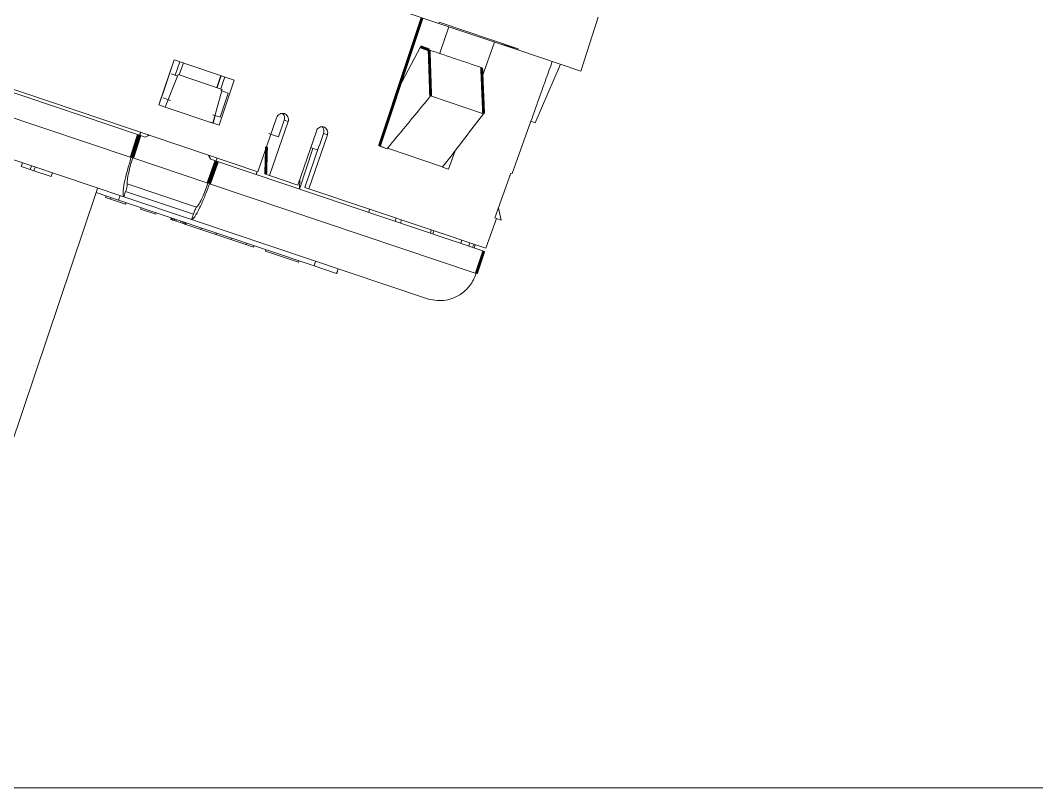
# Model space of a CAD drawing. Header units: millimetres. Extents: x -16985 to -606, y 2122 to 9380.
# Drawn here: x -7644.4 to -7580.3, y 5799.2 to 5847.6 of the extents above; entities that cross this region are included whole.
import ezdxf

# ---------------------------------------------------------------- set-up
doc = ezdxf.new("R2010")
doc.units = ezdxf.units.MM
doc.linetypes.add('K5LT_THIN', pattern=[0])

msp = doc.modelspace()

# ---------------------------------------------------------------- linework, layer by layer
at = {"color": 7, "linetype": 'K5LT_THIN', "lineweight": 18}
for p, q in [((-7618.031, 5847.366), (-7630.432, 5851.539)), ((-7618.008, 5847.44), (-7618.031, 5847.366)), ((-7614.19, 5846.073), (-7618.031, 5847.366)), ((-7613.025, 5845.763), (-7618.008, 5847.44)), ((-7609.075, 5844.352), (-7607.996, 5847.753)), ((-7617.405, 5847.155), (-7617.961, 5845.479)), ((-7614.514, 5846.182), (-7615.308, 5843.999)), ((-7614.19, 5846.073), (-7613.025, 5845.763)), ((-7614.19, 5846.073), (-7613.049, 5845.689)), ((-7620.557, 5843.307), (-7619.196, 5845.895)), ((-7613.025, 5845.763), (-7613.049, 5845.689)), ((-7609.075, 5844.352), (-7613.049, 5845.689)), ((-7634.719, 5845.069), (-7635.676, 5842.225)), ((-7634.719, 5845.068), (-7635.42, 5842.983)), ((-7630.928, 5843.793), (-7634.719, 5845.069)), ((-7634.367, 5844.95), (-7634.654, 5844.097)), ((-7634.366, 5844.95), (-7634.649, 5844.095)), ((-7634.395, 5844.115), (-7634.139, 5844.874)), ((-7610.366, 5844.786), (-7611.968, 5841.105)), ((-7629.434, 5838.015), (-7648.76, 5844.518)), ((-7648.396, 5844.185), (-7636.975, 5840.341)), ((-7634.471, 5844.141), (-7635.282, 5842.093)), ((-7634.91, 5844.183), (-7634.559, 5844.065)), ((-7631.686, 5843.204), (-7634.471, 5844.141)), ((-7631.771, 5844.076), (-7632.026, 5843.318)), ((-7632.016, 5843.315), (-7631.761, 5844.073)), ((-7630.928, 5843.793), (-7631.885, 5840.95)), ((-7631.78, 5843.235), (-7631.524, 5843.994)), ((-7635.421, 5842.983), (-7635.676, 5842.225)), ((-7635.421, 5842.983), (-7635.42, 5842.983)), ((-7631.686, 5843.204), (-7632.279, 5841.082)), ((-7632.278, 5841.082), (-7631.686, 5843.204)), ((-7631.309, 5842.972), (-7631.82, 5841.455)), ((-7631.77, 5843.126), (-7631.309, 5842.971)), ((-7631.686, 5843.204), (-7631.686, 5843.204)), ((-7615.209, 5841.668), (-7618.549, 5842.792)), ((-7637.429, 5838.911), (-7648.874, 5842.763)), ((-7635.282, 5842.093), (-7635.676, 5842.225)), ((-7635.421, 5842.667), (-7634.939, 5842.505)), ((-7632.279, 5841.082), (-7635.282, 5842.093)), ((-7632.271, 5841.607), (-7631.819, 5841.455)), ((-7632.266, 5841.078), (-7632.132, 5841.56)), ((-7632.131, 5841.56), (-7632.266, 5841.078)), ((-7631.885, 5840.95), (-7632.425, 5841.131)), ((-7632.279, 5841.082), (-7632.279, 5841.082)), ((-7628.266, 5841.42), (-7629.434, 5838.015)), ((-7627.535, 5841.174), (-7628.704, 5837.769)), ((-7627.777, 5841.255), (-7628.134, 5840.215)), ((-7627.777, 5841.255), (-7627.535, 5841.174)), ((-7613.4, 5837.894), (-7612.226, 5841.192)), ((-7611.968, 5841.105), (-7612.227, 5841.192)), ((-7636.975, 5840.341), (-7636.879, 5840.309)), ((-7636.893, 5840.314), (-7636.832, 5840.504)), ((-7636.832, 5840.504), (-7636.892, 5840.313)), ((-7636.881, 5840.309), (-7636.82, 5840.5)), ((-7636.88, 5840.309), (-7636.82, 5840.5)), ((-7636.544, 5840.196), (-7636.879, 5840.309)), ((-7636.27, 5840.315), (-7636.544, 5840.196)), ((-7636.324, 5840.333), (-7636.375, 5840.269)), ((-7628.755, 5840.424), (-7628.458, 5840.324)), ((-7628.134, 5840.215), (-7628.458, 5840.324)), ((-7625.754, 5840.574), (-7626.922, 5837.169)), ((-7625.059, 5840.341), (-7626.228, 5836.935)), ((-7625.301, 5840.422), (-7625.561, 5839.665)), ((-7625.059, 5840.341), (-7625.301, 5840.422)), ((-7637.886, 5836.427), (-7647.974, 5839.822)), ((-7625.578, 5839.671), (-7626.472, 5837.018)), ((-7625.561, 5839.665), (-7625.578, 5839.671)), ((-7621.285, 5839.463), (-7621.779, 5839.629)), ((-7621.775, 5839.641), (-7621.285, 5839.463)), ((-7632.42, 5838.808), (-7632.567, 5839.069)), ((-7632.566, 5839.069), (-7632.42, 5838.808)), ((-7632.5, 5839.046), (-7632.498, 5838.947)), ((-7632.5, 5839.046), (-7632.497, 5838.946)), ((-7632.498, 5838.964), (-7632.408, 5838.804)), ((-7632.408, 5838.804), (-7632.498, 5838.964)), ((-7628.897, 5839.539), (-7628.935, 5839.429)), ((-7626.817, 5836.923), (-7625.974, 5839.488)), ((-7625.974, 5839.488), (-7626.111, 5839.534)), ((-7625.974, 5839.488), (-7625.663, 5839.383)), ((-7621.285, 5839.463), (-7621.275, 5839.489)), ((-7617.792, 5838.317), (-7621.275, 5839.489)), ((-7617.004, 5839.338), (-7617.431, 5838.166)), ((-7644.283, 5838.58), (-7644.363, 5838.343)), ((-7643.798, 5838.153), (-7644.363, 5838.343)), ((-7643.719, 5838.39), (-7643.798, 5838.153)), ((-7643.477, 5838.309), (-7643.557, 5838.072)), ((-7632.588, 5837.282), (-7637.333, 5838.879)), ((-7632.085, 5838.695), (-7632.42, 5838.808)), ((-7631.989, 5838.663), (-7632.085, 5838.695)), ((-7632.071, 5838.691), (-7632.004, 5838.879)), ((-7631.989, 5838.663), (-7615.197, 5833.012)), ((-7617.792, 5838.317), (-7617.801, 5838.29)), ((-7643.557, 5838.072), (-7643.798, 5838.153)), ((-7642.467, 5837.705), (-7643.557, 5838.072)), ((-7642.388, 5837.942), (-7642.467, 5837.705)), ((-7642.387, 5837.942), (-7642.467, 5837.705)), ((-7642.466, 5837.705), (-7642.467, 5837.705)), ((-7642.386, 5837.942), (-7642.466, 5837.705)), ((-7642.386, 5837.942), (-7642.466, 5837.705)), ((-7642.465, 5837.705), (-7642.466, 5837.705)), ((-7642.385, 5837.942), (-7642.465, 5837.705)), ((-7642.385, 5837.942), (-7642.465, 5837.705)), ((-7642.464, 5837.704), (-7642.465, 5837.705)), ((-7642.384, 5837.941), (-7642.464, 5837.704)), ((-7642.384, 5837.941), (-7642.464, 5837.704)), ((-7629.543, 5837.84), (-7629.48, 5838.03)), ((-7628.704, 5837.769), (-7628.947, 5837.851)), ((-7626.922, 5837.169), (-7628.704, 5837.769)), ((-7617.431, 5838.166), (-7617.801, 5838.29)), ((-7617.431, 5838.166), (-7617.798, 5838.298)), ((-7613.493, 5837.925), (-7614.5, 5835.099)), ((-7613.4, 5837.894), (-7613.493, 5837.925)), ((-7637.676, 5837.248), (-7633.3, 5835.775)), ((-7615.673, 5831.59), (-7632.492, 5837.25)), ((-7626.817, 5836.923), (-7626.791, 5837.554)), ((-7650.483, 5804.477), (-7639.638, 5836.701)), ((-7639.642, 5836.702), (-7639.546, 5836.986)), ((-7638.221, 5836.224), (-7639.642, 5836.702)), ((-7639.013, 5836.49), (-7639.044, 5836.395)), ((-7638.726, 5836.288), (-7639.044, 5836.395)), ((-7638.694, 5836.383), (-7638.726, 5836.288)), ((-7638.221, 5836.224), (-7638.125, 5836.508)), ((-7637.886, 5836.427), (-7637.777, 5836.768)), ((-7633.629, 5834.995), (-7637.886, 5836.427)), ((-7633.509, 5835.332), (-7637.777, 5836.768)), ((-7626.228, 5836.935), (-7626.472, 5837.018)), ((-7615.077, 5833.183), (-7626.228, 5836.935)), ((-7637.778, 5835.969), (-7638.726, 5836.288)), ((-7625.9, 5832.077), (-7638.221, 5836.224)), ((-7637.746, 5836.064), (-7637.778, 5835.969)), ((-7637.746, 5836.064), (-7637.778, 5835.969)), ((-7637.778, 5835.969), (-7637.778, 5835.969)), ((-7637.777, 5835.969), (-7637.778, 5835.969)), ((-7637.745, 5836.064), (-7637.777, 5835.969)), ((-7637.746, 5836.064), (-7637.777, 5835.969)), ((-7637.745, 5836.064), (-7637.777, 5835.969)), ((-7637.745, 5836.064), (-7637.777, 5835.969)), ((-7637.777, 5835.969), (-7637.777, 5835.969)), ((-7637.776, 5835.968), (-7637.777, 5835.969)), ((-7637.744, 5836.063), (-7637.776, 5835.968)), ((-7637.744, 5836.063), (-7637.776, 5835.968)), ((-7637.776, 5835.968), (-7637.776, 5835.968)), ((-7637.775, 5835.968), (-7637.776, 5835.968)), ((-7637.743, 5836.063), (-7637.775, 5835.968)), ((-7637.774, 5835.968), (-7637.775, 5835.968)), ((-7637.743, 5836.063), (-7637.774, 5835.968)), ((-7637.742, 5836.062), (-7637.774, 5835.968)), ((-7637.742, 5836.062), (-7637.774, 5835.968)), ((-7637.774, 5835.968), (-7637.774, 5835.968)), ((-7637.773, 5835.967), (-7637.774, 5835.968)), ((-7637.741, 5836.062), (-7637.773, 5835.967)), ((-7637.741, 5836.062), (-7637.773, 5835.967)), ((-7637.741, 5836.062), (-7637.773, 5835.967)), ((-7637.741, 5836.062), (-7637.773, 5835.967)), ((-7637.773, 5835.967), (-7637.773, 5835.967)), ((-7637.772, 5835.967), (-7637.773, 5835.967)), ((-7637.74, 5836.062), (-7637.772, 5835.967)), ((-7637.74, 5836.062), (-7637.772, 5835.967)), ((-7637.74, 5836.062), (-7637.772, 5835.967)), ((-7637.74, 5836.062), (-7637.772, 5835.967)), ((-7637.772, 5835.967), (-7637.772, 5835.967)), ((-7636.798, 5835.745), (-7636.83, 5835.65)), ((-7635.882, 5835.331), (-7636.83, 5835.65)), ((-7635.851, 5835.426), (-7635.882, 5835.331)), ((-7635.851, 5835.426), (-7635.882, 5835.331)), ((-7635.85, 5835.426), (-7635.882, 5835.331)), ((-7635.85, 5835.426), (-7635.882, 5835.331)), ((-7635.85, 5835.426), (-7635.882, 5835.331)), ((-7635.85, 5835.426), (-7635.882, 5835.331)), ((-7635.85, 5835.426), (-7635.882, 5835.331)), ((-7635.85, 5835.426), (-7635.882, 5835.331)), ((-7635.85, 5835.426), (-7635.882, 5835.331)), ((-7635.882, 5835.331), (-7635.882, 5835.331)), ((-7635.882, 5835.331), (-7635.882, 5835.331)), ((-7635.882, 5835.331), (-7635.882, 5835.331)), ((-7635.881, 5835.331), (-7635.882, 5835.331)), ((-7635.882, 5835.331), (-7635.882, 5835.331)), ((-7635.849, 5835.426), (-7635.881, 5835.331)), ((-7635.849, 5835.425), (-7635.881, 5835.331)), ((-7635.849, 5835.425), (-7635.881, 5835.331)), ((-7635.849, 5835.425), (-7635.881, 5835.331)), ((-7635.849, 5835.425), (-7635.881, 5835.331)), ((-7635.849, 5835.425), (-7635.881, 5835.331)), ((-7635.849, 5835.425), (-7635.881, 5835.331)), ((-7635.849, 5835.425), (-7635.881, 5835.331)), ((-7635.881, 5835.331), (-7635.881, 5835.331)), ((-7635.881, 5835.331), (-7635.881, 5835.331)), ((-7635.881, 5835.331), (-7635.881, 5835.331)), ((-7635.881, 5835.331), (-7635.881, 5835.331)), ((-7635.88, 5835.33), (-7635.881, 5835.331)), ((-7635.849, 5835.425), (-7635.88, 5835.33)), ((-7635.848, 5835.425), (-7635.88, 5835.33)), ((-7635.88, 5835.33), (-7635.88, 5835.33)), ((-7634.903, 5835.107), (-7634.935, 5835.012)), ((-7634.883, 5835.1), (-7634.915, 5835.005)), ((-7633.629, 5834.995), (-7633.509, 5835.332)), ((-7622.456, 5835.455), (-7622.395, 5835.645)), ((-7614.462, 5835.086), (-7614.5, 5835.099)), ((-7614.107, 5834.967), (-7614.28, 5835.717)), ((-7614.108, 5834.967), (-7614.28, 5835.716)), ((-7634.915, 5835.005), (-7634.935, 5835.012)), ((-7634.874, 5834.992), (-7634.915, 5835.005)), ((-7634.843, 5835.087), (-7634.874, 5834.992)), ((-7634.794, 5834.965), (-7634.874, 5834.992)), ((-7634.762, 5835.06), (-7634.794, 5834.965)), ((-7634.713, 5834.938), (-7634.794, 5834.965)), ((-7634.681, 5835.032), (-7634.713, 5834.938)), ((-7634.612, 5834.904), (-7634.713, 5834.938)), ((-7634.58, 5834.998), (-7634.612, 5834.904)), ((-7634.31, 5834.802), (-7634.612, 5834.904)), ((-7634.278, 5834.897), (-7634.31, 5834.802)), ((-7634.209, 5834.768), (-7634.31, 5834.802)), ((-7634.177, 5834.863), (-7634.209, 5834.768)), ((-7634.128, 5834.741), (-7634.209, 5834.768)), ((-7634.096, 5834.836), (-7634.128, 5834.741)), ((-7634.048, 5834.714), (-7634.128, 5834.741)), ((-7634.016, 5834.808), (-7634.048, 5834.714)), ((-7634.007, 5834.7), (-7634.048, 5834.714)), ((-7633.975, 5834.795), (-7634.007, 5834.7)), ((-7633.987, 5834.693), (-7634.007, 5834.7)), ((-7633.955, 5834.788), (-7633.987, 5834.693)), ((-7633.955, 5834.788), (-7633.987, 5834.693)), ((-7633.955, 5834.788), (-7633.987, 5834.693)), ((-7633.955, 5834.788), (-7633.987, 5834.693)), ((-7633.955, 5834.788), (-7633.987, 5834.693)), ((-7633.955, 5834.788), (-7633.987, 5834.693)), ((-7633.955, 5834.788), (-7633.987, 5834.693)), ((-7633.955, 5834.788), (-7633.987, 5834.693)), ((-7633.987, 5834.693), (-7633.987, 5834.693)), ((-7633.987, 5834.693), (-7633.987, 5834.693)), ((-7633.987, 5834.693), (-7633.987, 5834.693)), ((-7633.954, 5834.788), (-7633.986, 5834.693)), ((-7633.955, 5834.788), (-7633.986, 5834.693)), ((-7633.954, 5834.788), (-7633.986, 5834.693)), ((-7633.954, 5834.788), (-7633.986, 5834.693)), ((-7633.954, 5834.788), (-7633.986, 5834.693)), ((-7633.954, 5834.788), (-7633.986, 5834.693)), ((-7633.954, 5834.788), (-7633.986, 5834.693)), ((-7633.954, 5834.788), (-7633.986, 5834.693)), ((-7633.954, 5834.788), (-7633.986, 5834.693)), ((-7633.954, 5834.788), (-7633.986, 5834.693)), ((-7633.954, 5834.788), (-7633.986, 5834.693)), ((-7633.954, 5834.788), (-7633.986, 5834.693)), ((-7633.986, 5834.693), (-7633.986, 5834.693)), ((-7633.986, 5834.693), (-7633.986, 5834.693)), ((-7633.986, 5834.693), (-7633.986, 5834.693)), ((-7633.985, 5834.693), (-7633.986, 5834.693)), ((-7633.954, 5834.788), (-7633.985, 5834.693)), ((-7633.954, 5834.787), (-7633.985, 5834.693)), ((-7633.953, 5834.787), (-7633.985, 5834.693)), ((-7633.954, 5834.787), (-7633.985, 5834.693)), ((-7633.953, 5834.787), (-7633.985, 5834.693)), ((-7633.953, 5834.787), (-7633.985, 5834.693)), ((-7633.953, 5834.787), (-7633.985, 5834.693)), ((-7633.953, 5834.787), (-7633.985, 5834.693)), ((-7633.985, 5834.693), (-7633.985, 5834.693)), ((-7633.985, 5834.693), (-7633.985, 5834.693)), ((-7633.985, 5834.693), (-7633.985, 5834.693)), ((-7633.984, 5834.692), (-7633.985, 5834.693)), ((-7633.953, 5834.787), (-7633.984, 5834.692)), ((-7633.952, 5834.787), (-7633.984, 5834.692)), ((-7633.952, 5834.787), (-7633.984, 5834.692)), ((-7633.952, 5834.787), (-7633.984, 5834.692)), ((-7633.952, 5834.787), (-7633.984, 5834.692)), ((-7633.952, 5834.787), (-7633.984, 5834.692)), ((-7633.984, 5834.692), (-7633.984, 5834.692)), ((-7633.984, 5834.692), (-7633.984, 5834.692)), ((-7633.039, 5834.374), (-7633.984, 5834.692)), ((-7618.817, 5830.01), (-7633.629, 5834.995)), ((-7633.008, 5834.469), (-7633.039, 5834.374)), ((-7620.781, 5834.891), (-7620.717, 5835.081)), ((-7620.445, 5834.778), (-7620.383, 5834.969)), ((-7615.077, 5833.183), (-7614.406, 5835.067)), ((-7614.462, 5835.086), (-7614.108, 5834.967)), ((-7614.108, 5834.967), (-7614.107, 5834.967)), ((-7632.092, 5834.055), (-7633.039, 5834.374)), ((-7632.06, 5834.15), (-7632.092, 5834.055)), ((-7632.06, 5834.15), (-7632.092, 5834.055)), ((-7632.092, 5834.055), (-7632.092, 5834.055)), ((-7632.091, 5834.055), (-7632.092, 5834.055)), ((-7632.059, 5834.15), (-7632.091, 5834.055)), ((-7632.06, 5834.15), (-7632.091, 5834.055)), ((-7632.059, 5834.15), (-7632.091, 5834.055)), ((-7632.059, 5834.15), (-7632.091, 5834.055)), ((-7632.059, 5834.15), (-7632.091, 5834.055)), ((-7632.059, 5834.15), (-7632.091, 5834.055)), ((-7632.059, 5834.15), (-7632.091, 5834.055)), ((-7632.059, 5834.15), (-7632.091, 5834.055)), ((-7632.059, 5834.15), (-7632.091, 5834.055)), ((-7632.059, 5834.15), (-7632.091, 5834.055)), ((-7632.091, 5834.055), (-7632.091, 5834.055)), ((-7632.091, 5834.055), (-7632.091, 5834.055)), ((-7632.091, 5834.055), (-7632.091, 5834.055)), ((-7632.091, 5834.055), (-7632.091, 5834.055)), ((-7632.059, 5834.15), (-7632.09, 5834.055)), ((-7632.059, 5834.15), (-7632.09, 5834.055)), ((-7632.058, 5834.15), (-7632.09, 5834.055)), ((-7632.058, 5834.15), (-7632.09, 5834.055)), ((-7632.058, 5834.15), (-7632.09, 5834.055)), ((-7632.058, 5834.15), (-7632.09, 5834.055)), ((-7632.058, 5834.15), (-7632.09, 5834.055)), ((-7632.058, 5834.15), (-7632.09, 5834.055)), ((-7632.058, 5834.15), (-7632.09, 5834.055)), ((-7632.058, 5834.15), (-7632.09, 5834.055)), ((-7632.058, 5834.15), (-7632.09, 5834.055)), ((-7632.058, 5834.15), (-7632.09, 5834.055)), ((-7632.058, 5834.149), (-7632.09, 5834.055)), ((-7632.058, 5834.149), (-7632.09, 5834.055)), ((-7632.058, 5834.149), (-7632.09, 5834.055)), ((-7632.058, 5834.149), (-7632.09, 5834.055)), ((-7632.09, 5834.055), (-7632.09, 5834.055)), ((-7632.09, 5834.055), (-7632.09, 5834.055)), ((-7632.09, 5834.055), (-7632.09, 5834.055)), ((-7632.09, 5834.055), (-7632.09, 5834.055)), ((-7632.058, 5834.149), (-7632.089, 5834.055)), ((-7632.058, 5834.149), (-7632.089, 5834.055)), ((-7632.057, 5834.149), (-7632.089, 5834.055)), ((-7632.057, 5834.149), (-7632.089, 5834.055)), ((-7632.057, 5834.149), (-7632.089, 5834.055)), ((-7632.057, 5834.149), (-7632.089, 5834.055)), ((-7632.057, 5834.149), (-7632.089, 5834.054)), ((-7632.057, 5834.149), (-7632.089, 5834.054)), ((-7632.057, 5834.149), (-7632.089, 5834.054)), ((-7632.057, 5834.149), (-7632.089, 5834.054)), ((-7632.057, 5834.149), (-7632.089, 5834.054)), ((-7632.057, 5834.149), (-7632.089, 5834.054)), ((-7632.057, 5834.149), (-7632.089, 5834.054)), ((-7632.057, 5834.149), (-7632.089, 5834.054)), ((-7632.057, 5834.149), (-7632.089, 5834.054)), ((-7632.089, 5834.055), (-7632.089, 5834.055)), ((-7632.089, 5834.054), (-7632.089, 5834.055)), ((-7632.089, 5834.054), (-7632.089, 5834.054)), ((-7632.089, 5834.054), (-7632.089, 5834.054)), ((-7632.057, 5834.149), (-7632.088, 5834.054)), ((-7631.144, 5833.736), (-7632.088, 5834.054)), ((-7631.112, 5833.831), (-7631.144, 5833.736)), ((-7618.567, 5834.146), (-7618.506, 5834.337)), ((-7618.34, 5834.281), (-7618.404, 5834.091)), ((-7630.196, 5833.417), (-7631.144, 5833.736)), ((-7630.164, 5833.512), (-7630.196, 5833.417)), ((-7630.164, 5833.512), (-7630.196, 5833.417)), ((-7630.164, 5833.512), (-7630.196, 5833.417)), ((-7630.164, 5833.512), (-7630.196, 5833.417)), ((-7630.164, 5833.512), (-7630.196, 5833.417)), ((-7630.196, 5833.417), (-7630.196, 5833.417)), ((-7630.196, 5833.417), (-7630.196, 5833.417)), ((-7630.195, 5833.417), (-7630.196, 5833.417)), ((-7630.196, 5833.417), (-7630.196, 5833.417)), ((-7630.164, 5833.512), (-7630.195, 5833.417)), ((-7630.163, 5833.512), (-7630.195, 5833.417)), ((-7630.163, 5833.512), (-7630.195, 5833.417)), ((-7630.163, 5833.512), (-7630.195, 5833.417)), ((-7630.163, 5833.512), (-7630.195, 5833.417)), ((-7630.195, 5833.417), (-7630.195, 5833.417)), ((-7630.195, 5833.417), (-7630.195, 5833.417)), ((-7630.194, 5833.417), (-7630.195, 5833.417)), ((-7630.163, 5833.512), (-7630.194, 5833.417)), ((-7630.163, 5833.512), (-7630.194, 5833.417)), ((-7630.162, 5833.512), (-7630.194, 5833.417)), ((-7630.162, 5833.512), (-7630.194, 5833.417)), ((-7630.162, 5833.512), (-7630.194, 5833.417)), ((-7630.162, 5833.512), (-7630.194, 5833.417)), ((-7630.162, 5833.512), (-7630.194, 5833.417)), ((-7630.162, 5833.512), (-7630.194, 5833.417)), ((-7630.162, 5833.511), (-7630.194, 5833.417)), ((-7630.162, 5833.511), (-7630.194, 5833.417)), ((-7630.162, 5833.511), (-7630.194, 5833.417)), ((-7630.162, 5833.511), (-7630.194, 5833.417)), ((-7630.162, 5833.511), (-7630.194, 5833.417)), ((-7630.162, 5833.511), (-7630.194, 5833.417)), ((-7630.194, 5833.417), (-7630.194, 5833.417)), ((-7630.194, 5833.417), (-7630.194, 5833.417)), ((-7630.194, 5833.417), (-7630.194, 5833.417)), ((-7630.193, 5833.417), (-7630.194, 5833.417)), ((-7630.162, 5833.511), (-7630.193, 5833.417)), ((-7630.162, 5833.511), (-7630.193, 5833.417)), ((-7630.162, 5833.511), (-7630.193, 5833.417)), ((-7630.161, 5833.511), (-7630.193, 5833.417)), ((-7630.161, 5833.511), (-7630.193, 5833.416)), ((-7630.161, 5833.511), (-7630.193, 5833.416)), ((-7630.161, 5833.511), (-7630.193, 5833.416)), ((-7630.161, 5833.511), (-7630.193, 5833.416)), ((-7630.161, 5833.511), (-7630.193, 5833.416)), ((-7630.161, 5833.511), (-7630.193, 5833.416)), ((-7630.161, 5833.511), (-7630.193, 5833.416)), ((-7630.161, 5833.511), (-7630.193, 5833.416)), ((-7630.161, 5833.511), (-7630.193, 5833.416)), ((-7630.161, 5833.511), (-7630.193, 5833.416)), ((-7630.193, 5833.416), (-7630.193, 5833.417)), ((-7630.193, 5833.416), (-7630.193, 5833.416)), ((-7630.193, 5833.416), (-7630.193, 5833.416)), ((-7629.717, 5833.256), (-7630.193, 5833.416)), ((-7629.685, 5833.351), (-7629.717, 5833.256)), ((-7629.715, 5833.256), (-7629.717, 5833.256)), ((-7629.683, 5833.35), (-7629.715, 5833.256)), ((-7616.581, 5833.689), (-7616.644, 5833.499)), ((-7616.147, 5833.332), (-7616.087, 5833.523)), ((-7615.805, 5833.217), (-7615.741, 5833.406)), ((-7628.932, 5833.098), (-7628.964, 5833.003)), ((-7626.879, 5832.301), (-7628.964, 5833.003)), ((-7615.196, 5833.012), (-7615.197, 5833.012)), ((-7626.883, 5832.289), (-7626.879, 5832.301)), ((-7626.847, 5832.396), (-7626.879, 5832.301)), ((-7626.847, 5832.396), (-7626.879, 5832.301)), ((-7626.879, 5832.301), (-7626.879, 5832.301)), ((-7626.878, 5832.301), (-7626.879, 5832.301)), ((-7626.846, 5832.396), (-7626.878, 5832.301)), ((-7626.846, 5832.395), (-7626.878, 5832.301)), ((-7626.878, 5832.301), (-7626.878, 5832.301)), ((-7626.877, 5832.301), (-7626.878, 5832.301)), ((-7626.845, 5832.395), (-7626.877, 5832.3)), ((-7626.845, 5832.395), (-7626.877, 5832.301)), ((-7626.877, 5832.3), (-7626.877, 5832.301)), ((-7626.874, 5832.3), (-7626.877, 5832.3)), ((-7626.842, 5832.394), (-7626.874, 5832.3)), ((-7626.842, 5832.394), (-7626.874, 5832.299)), ((-7626.842, 5832.394), (-7626.874, 5832.299)), ((-7626.842, 5832.394), (-7626.874, 5832.299)), ((-7626.874, 5832.299), (-7626.874, 5832.3)), ((-7626.874, 5832.299), (-7626.874, 5832.299)), ((-7626.874, 5832.299), (-7626.874, 5832.299)), ((-7626.873, 5832.299), (-7626.874, 5832.299)), ((-7626.841, 5832.394), (-7626.873, 5832.299)), ((-7626.841, 5832.394), (-7626.873, 5832.299)), ((-7626.841, 5832.394), (-7626.873, 5832.299)), ((-7626.841, 5832.394), (-7626.873, 5832.299)), ((-7626.873, 5832.299), (-7626.873, 5832.299)), ((-7626.873, 5832.299), (-7626.873, 5832.299)), ((-7626.872, 5832.299), (-7626.873, 5832.299)), ((-7626.84, 5832.394), (-7626.872, 5832.299)), ((-7626.84, 5832.394), (-7626.872, 5832.299)), ((-7625.9, 5832.077), (-7625.804, 5832.361)), ((-7624.478, 5831.598), (-7625.9, 5832.077)), ((-7624.478, 5831.598), (-7624.382, 5831.883)), ((-7624.471, 5831.596), (-7624.478, 5831.598)), ((-7624.471, 5831.596), (-7624.375, 5831.88)), ((-7618.817, 5830.01), (-7618.692, 5829.968)), ((-7740.495, 5799.17), (-7573.554, 5799.17))]:
    msp.add_line(p, q, dxfattribs=at)
at = {"color": 7, "linetype": 'K5LT_THIN', "const_width": 0.18}
for points in [[(-7621.779, 5839.629), (-7620.278, 5844.149), (-7619.091, 5847.722)], [(-7619.196, 5845.895), (-7618.887, 5845.782), (-7618.644, 5845.694)], [(-7618.549, 5842.792), (-7618.603, 5844.443), (-7618.644, 5845.694)], [(-7615.333, 5844.58), (-7615.265, 5842.976), (-7615.209, 5841.668)], [(-7637.429, 5838.911), (-7637.175, 5839.712), (-7636.975, 5840.341)], [(-7637.333, 5838.879), (-7637.079, 5839.68), (-7636.879, 5840.309)], [(-7628.947, 5837.851), (-7628.91, 5839.1), (-7628.896, 5839.584)], [(-7632.588, 5837.282), (-7632.306, 5838.074), (-7632.085, 5838.695)], [(-7632.492, 5837.25), (-7632.211, 5838.041), (-7631.989, 5838.663)], [(-7615.673, 5831.59), (-7615.406, 5832.386), (-7615.197, 5833.012)], [(-7615.671, 5831.589), (-7615.405, 5832.386), (-7615.196, 5833.012)]]:
    msp.add_lwpolyline(points, dxfattribs=at)
at = {"color": 7, "linetype": 'K5LT_THIN', "lineweight": 18}
for points, knots in [([(-7615.333, 5844.58), (-7615.584, 5844.664), (-7616.087, 5844.833), (-7617.162, 5845.195), (-7618.055, 5845.496), (-7618.644, 5845.694)], [0, 0, 0, 0, 0.253643, 0.507286, 1, 1, 1, 1]), ([(-7610.888, 5844.962), (-7611.138, 5844.258), (-7611.584, 5843.001), (-7612.03, 5841.745), (-7612.227, 5841.192)], [0, 0, 0, 0, 0.56, 1, 1, 1, 1]), ([(-7618.549, 5842.792), (-7619.072, 5842.157), (-7619.981, 5841.056), (-7620.89, 5839.955), (-7621.275, 5839.489)], [0, 0, 0, 0, 0.576382, 1, 1, 1, 1]), ([(-7628.266, 5841.42), (-7628.243, 5841.467), (-7628.198, 5841.563), (-7628.07, 5841.66), (-7627.92, 5841.703), (-7627.766, 5841.685), (-7627.633, 5841.607), (-7627.541, 5841.482), (-7627.501, 5841.328), (-7627.524, 5841.225), (-7627.535, 5841.174)], [0, 0, 0, 0, 0.12468, 0.249603, 0.374746, 0.500287, 0.625608, 0.750305, 0.874941, 1, 1, 1, 1]), ([(-7627.777, 5841.255), (-7627.765, 5841.307), (-7627.741, 5841.41), (-7627.785, 5841.56), (-7627.841, 5841.658), (-7627.889, 5841.685), (-7627.893, 5841.687)], [0, 0, 0, 0, 0.322854, 0.645505, 0.968383, 1, 1, 1, 1]), ([(-7617.792, 5838.317), (-7617.324, 5838.923), (-7616.463, 5840.04), (-7615.602, 5841.158), (-7615.209, 5841.668)], [0, 0, 0, 0, 0.543277, 1, 1, 1, 1]), ([(-7625.754, 5840.574), (-7625.732, 5840.622), (-7625.687, 5840.717), (-7625.563, 5840.816), (-7625.419, 5840.862), (-7625.272, 5840.845), (-7625.146, 5840.77), (-7625.06, 5840.647), (-7625.024, 5840.494), (-7625.047, 5840.392), (-7625.059, 5840.341)], [0, 0, 0, 0, 0.124703, 0.249325, 0.374022, 0.499346, 0.624887, 0.750021, 0.87498, 1, 1, 1, 1]), ([(-7625.301, 5840.422), (-7625.289, 5840.473), (-7625.265, 5840.576), (-7625.304, 5840.725), (-7625.355, 5840.82), (-7625.398, 5840.845), (-7625.4, 5840.847)], [0, 0, 0, 0, 0.327152, 0.65501, 0.9835, 1, 1, 1, 1]), ([(-7637.886, 5836.427), (-7637.915, 5836.487), (-7637.975, 5836.606), (-7637.871, 5837.278), (-7637.68, 5838.083), (-7637.513, 5838.635), (-7637.429, 5838.911)], [0, 0, 0, 0, 0.279563, 0.559189, 0.779571, 1, 1, 1, 1]), ([(-7637.676, 5837.248), (-7637.679, 5837.324), (-7637.685, 5837.476), (-7637.601, 5837.915), (-7637.48, 5838.399), (-7637.382, 5838.719), (-7637.333, 5838.879)], [0, 0, 0, 0, 0.279716, 0.559387, 0.779726, 1, 1, 1, 1]), ([(-7637.777, 5836.768), (-7637.759, 5836.828), (-7637.723, 5836.948), (-7637.69, 5837.095), (-7637.673, 5837.198), (-7637.675, 5837.231), (-7637.676, 5837.248)], [0, 0, 0, 0, 0.279759, 0.559491, 0.77975, 1, 1, 1, 1]), ([(-7633.629, 5834.995), (-7633.569, 5835.024), (-7633.45, 5835.084), (-7633.128, 5835.682), (-7632.793, 5836.438), (-7632.592, 5836.979), (-7632.492, 5837.25)], [0, 0, 0, 0, 0.279563, 0.559189, 0.779571, 1, 1, 1, 1]), ([(-7633.3, 5835.775), (-7633.252, 5835.834), (-7633.156, 5835.951), (-7632.957, 5836.353), (-7632.761, 5836.811), (-7632.646, 5837.125), (-7632.588, 5837.282)], [0, 0, 0, 0, 0.279716, 0.559387, 0.779726, 1, 1, 1, 1]), ([(-7633.3, 5835.775), (-7633.314, 5835.758), (-7633.342, 5835.723), (-7633.4, 5835.605), (-7633.458, 5835.47), (-7633.492, 5835.378), (-7633.509, 5835.332)], [0, 0, 0, 0, 0.279686, 0.559399, 0.779689, 1, 1, 1, 1]), ([(-7615.829, 5833.436), (-7615.829, 5833.435), (-7615.857, 5833.374), (-7615.886, 5833.313), (-7615.914, 5833.254)], [0, 0, 0, 0, 0.011723, 1, 1, 1, 1]), ([(-7618.817, 5830.01), (-7618.457, 5829.938), (-7617.737, 5829.796), (-7616.751, 5830.17), (-7616.029, 5830.797), (-7615.791, 5831.325), (-7615.673, 5831.59)], [0, 0, 0, 0, 0.279563, 0.559189, 0.779571, 1, 1, 1, 1])]:
    msp.add_open_spline(points, degree=3, knots=knots, dxfattribs=at)

doc.saveas('drawing.dxf')
